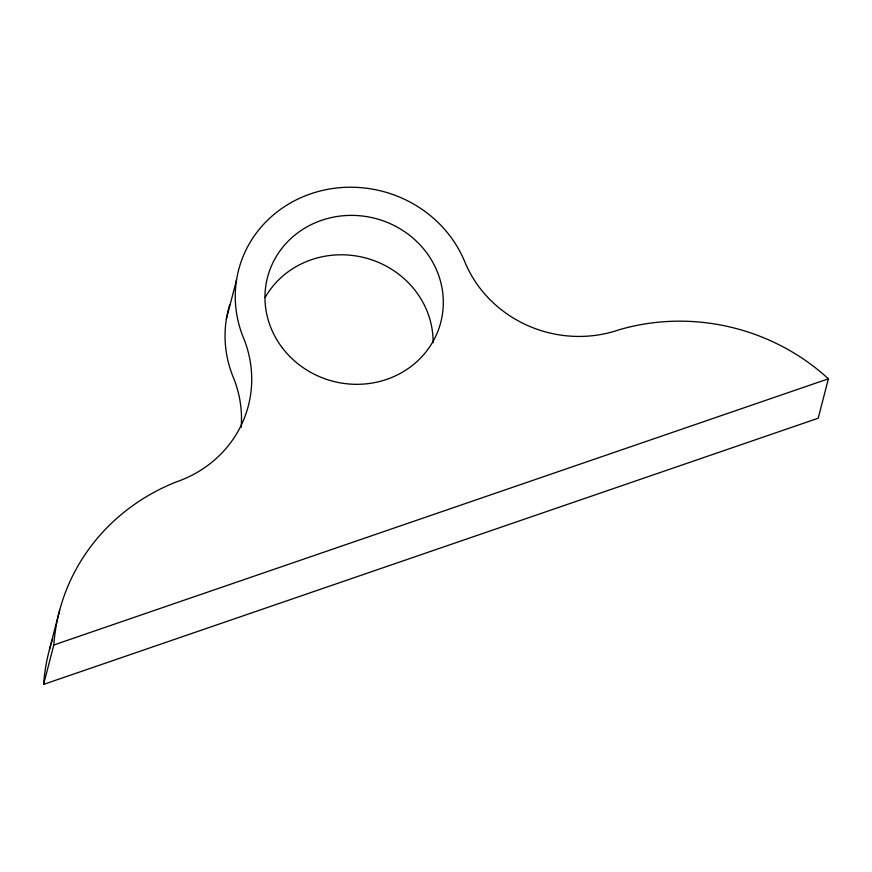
<?xml version="1.0" encoding="UTF-8"?>
<svg xmlns="http://www.w3.org/2000/svg" width="872" height="872" viewBox="0 0 872 872"><rect width="100%" height="100%" fill="white"/><g stroke="black" fill="none" stroke-linecap="round" stroke-linejoin="round"><path stroke-width="1.31" d="M49.475 649.509L59.688 610.106M43.6 684.4L53.813 644.986A208.822 196.298 14.5 0 1 176.308 481.922A119.333 112.172 14.5 0 0 243.484 337.878A119.333 112.172 14.5 0 1 310.661 193.835A119.333 112.172 14.5 0 1 464.798 261.829A119.333 112.172 14.5 0 0 618.935 329.823A208.822 196.298 14.5 0 1 828.4 378.808L818.187 418.222L43.6 684.4A208.822 196.298 14.5 0 1 52.614 639.078M226.36 319.185L236.574 279.77M53.813 644.986L828.4 378.808M241.152 427.465A119.333 112.172 14.5 0 0 233.271 377.293A119.333 112.172 14.5 0 1 229.674 304.895M265.153 297.45A89.5 84.126 14.5 0 1 365.913 258.058A89.5 84.126 14.5 0 1 433.09 342.696M282.419 347.983A89.5 84.126 14.5 0 0 435.88 335.916A89.5 84.126 14.5 0 0 344.124 215.667A89.5 84.126 14.5 0 0 282.419 347.983"/></g></svg>
